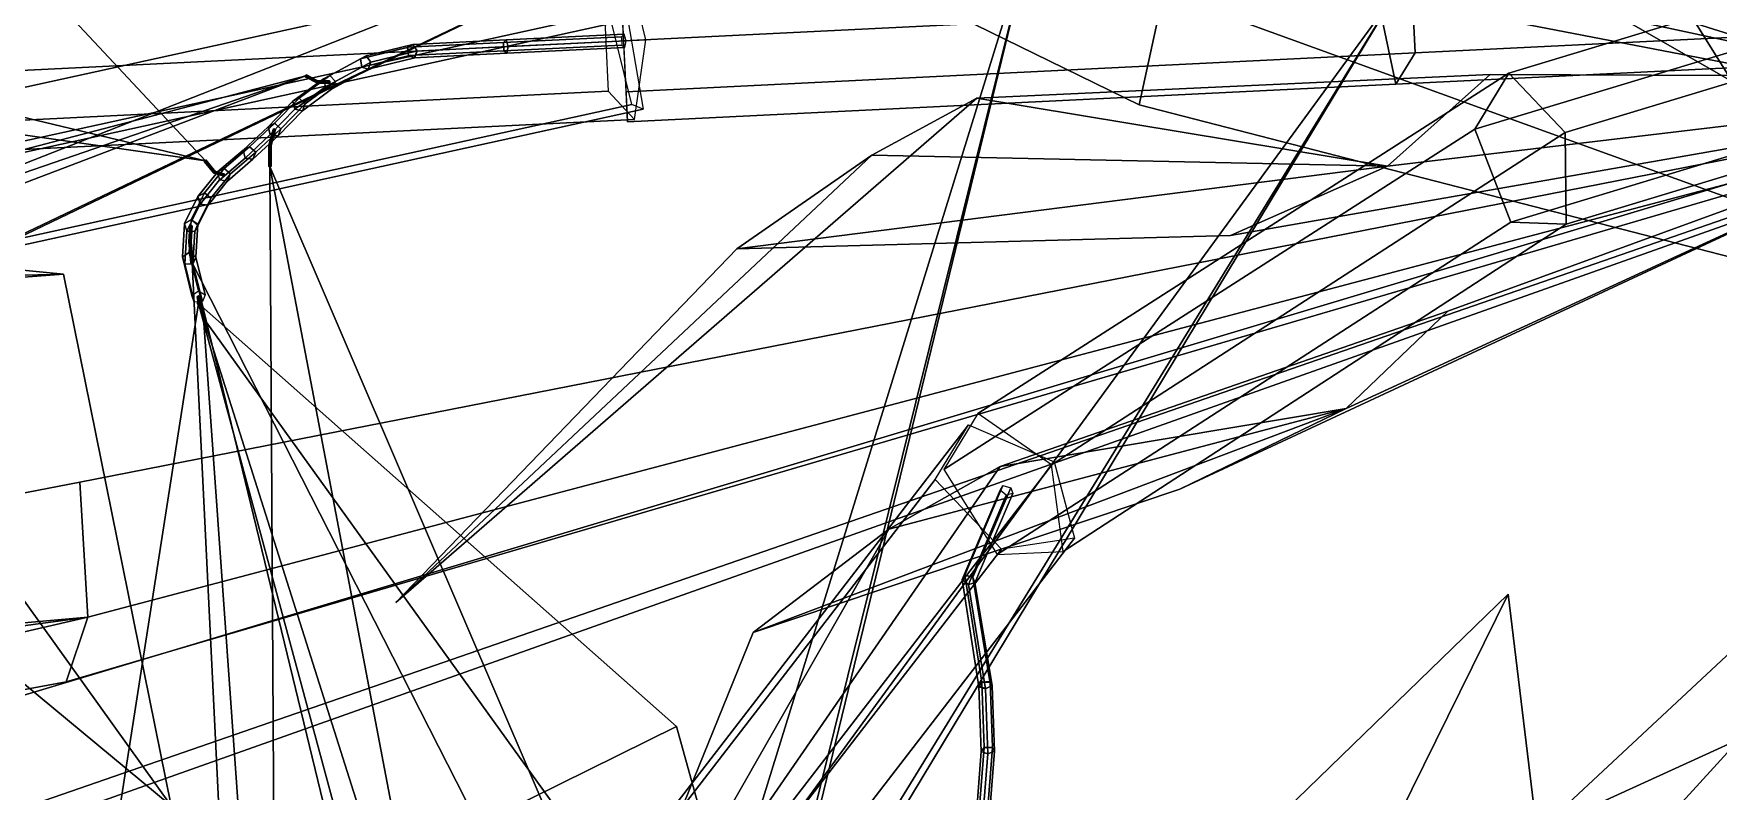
# Model space of a CAD drawing. Header units: metres. Extents: x -422 to 269, y -311 to 154.
# Drawn here: x -184.5 to -111.4, y -40.4 to -7.5 of the extents above; entities that cross this region are included whole.
import ezdxf

# ---------------------------------------------------------------- set-up
doc = ezdxf.new("R2010")
doc.units = ezdxf.units.M

msp = doc.modelspace()

# ---------------------------------------------------------------- linework, layer by layer
at = {"layer": 'coral-li_Intrnd', "color": 3}
for points in [[(-93.2288, -0.9523, 443.0982), (-120.4821, -9.2043, 461.0008), (-121.9602, -11.6437, 457.6262), (-94.7069, -3.3917, 439.7236)], [(-90.7964, -3.5288, 445.6134), (-118.0497, -11.7807, 463.516), (-120.4821, -9.2043, 461.0008), (-93.2288, -0.9523, 443.0982)], [(-125.7403, -2.6514, 448.7334), (-159.0806, -4.2893, 448.7051), (-158.9078, -7.8066, 446.1598), (-126.1246, -6.1961, 446.2499)], [(-91.774, -6.7205, 445.4055), (-124.5527, -8.3308, 452.775), (-124.7695, -3.9175, 452.775), (-91.9909, -2.3072, 445.4055)], [(-94.7069, -3.3917, 439.7236), (-121.9602, -11.6437, 457.6262), (-120.4059, -15.6691, 458.1369), (-93.1526, -7.4171, 440.2343)], [(-90.7496, -7.5013, 443.8536), (-118.0029, -15.7533, 461.7562), (-118.0497, -11.7807, 463.516), (-90.7964, -3.5288, 445.6134)], [(-158.7309, -6.9004, 453.3622), (-190.5698, -13.8727, 456.7827), (-191.4867, -11.2543, 453.5847), (-159.6479, -4.282, 450.1642)], [(-159.6479, -4.282, 450.1642), (-191.4867, -11.2543, 453.5847), (-191.3737, -13.5548, 449.9474), (-159.5349, -6.5825, 446.5269)], [(-158.7742, -4.3647, 448.776), (-190.3213, -5.9145, 440.0352), (-189.4923, -9.3091, 437.645), (-157.9452, -7.7593, 446.3858)], [(-124.5527, -8.3308, 452.775), (-158.7994, -10.01328, 452.8474), (-159.0162, -5.6, 452.8474), (-124.7695, -3.9175, 452.775)], [(-93.346, -4.5857, 438.8803), (-126.1246, -6.1961, 446.2499), (-125.3948, -9.686, 448.7334), (-92.6161, -8.07575, 441.3639)], [(-159.5754, -9.9946, 452.6658), (-191.1225, -11.5444, 443.925), (-191.3337, -7.2444, 443.925), (-159.7866, -5.6946, 452.6658)], [(-126.1246, -6.1961, 446.2499), (-158.9078, -7.8066, 446.1598), (-158.735, -11.3239, 448.7051), (-125.3948, -9.686, 448.7334)], [(-159.5349, -6.5825, 446.5269), (-191.3737, -13.5548, 449.9474), (-190.3896, -17.5396, 450.985), (-158.5508, -10.5673, 447.5644)], [(-158.0568, -10.7627, 451.7646), (-189.8956, -17.735, 455.1852), (-190.5698, -13.8727, 456.7827), (-158.7309, -6.9004, 453.3622)], [(-92.6161, -8.07575, 441.3639), (-125.3948, -9.686, 448.7334), (-124.5527, -8.3308, 452.775), (-91.774, -6.7205, 445.4055)], [(-157.9452, -7.7593, 446.3858), (-189.4923, -9.3091, 437.645), (-189.9846, -12.7686, 440.0352), (-158.4375, -11.2188, 448.776)], [(-93.1526, -7.4171, 440.2343), (-120.4059, -15.6691, 458.1369), (-118.0029, -15.7533, 461.7562), (-90.7496, -7.5013, 443.8536)], [(-125.3948, -9.686, 448.7334), (-158.735, -11.3239, 448.7051), (-158.7994, -10.01328, 452.8474), (-124.5527, -8.3308, 452.775)], [(-120.4821, -9.2043, 461.0008), (-143.5293, -23.9704, 481.7699), (-145.0074, -26.4098, 478.3952), (-121.9602, -11.6437, 457.6262)], [(-118.0497, -11.7807, 463.516), (-140.3411, -26.2009, 483.704), (-143.5293, -23.9704, 481.7699), (-120.4821, -9.2043, 461.0008)], [(-158.4375, -11.2188, 448.776), (-189.9846, -12.7686, 440.0352), (-191.1225, -11.5444, 443.925), (-159.5754, -9.9946, 452.6658)], [(-158.5508, -10.5673, 447.5644), (-190.3896, -17.5396, 450.985), (-189.8956, -17.735, 455.1852), (-158.0568, -10.7627, 451.7646)], [(-121.9602, -11.6437, 457.6262), (-145.0074, -26.4098, 478.3952), (-142.6973, -30.08934, 478.3249), (-120.4059, -15.6691, 458.1369)], [(-118.0029, -15.7533, 461.7562), (-139.8299, -29.961, 481.5871), (-140.3411, -26.2009, 483.704), (-118.0497, -11.7807, 463.516)], [(-120.4059, -15.6691, 458.1369), (-142.6973, -30.08934, 478.3249), (-139.8299, -29.961, 481.5871), (-118.0029, -15.7533, 461.7562)], [(-143.9456, -24.4653, 482.2358), (-159.2766, -44.3334, 503.313), (-160.7168, -46.7102, 500.0249), (-145.3859, -26.8421, 478.9477)], [(-140.2162, -26.0698, 483.4361), (-155.5471, -45.9378, 504.5133), (-159.2766, -44.3334, 503.313), (-143.9456, -24.4653, 482.2358)], [(-139.3351, -29.3837, 480.9531), (-154.6661, -49.2518, 502.0303), (-155.5471, -45.9378, 504.5133), (-140.2162, -26.0698, 483.4361)], [(-145.3859, -26.8421, 478.9477), (-160.7168, -46.7102, 500.0249), (-157.8428, -49.7264, 499.2722), (-142.5119, -29.8583, 478.195)], [(-142.5119, -29.8583, 478.195), (-157.8428, -49.7264, 499.2722), (-154.6661, -49.2518, 502.0303), (-139.3351, -29.3837, 480.9531)]]:
    msp.add_3dface(points, dxfattribs=at)
at = {"layer": 'coral-li_Leaf', "color": 3}
for points in [[(-177.4271, 26.9795, 405.8024), (-179.5653, 29.1834, 382.4397), (-94.8419, -7.6513, 396.1508)], [(-177.4271, 26.9795, 405.8024), (-94.8419, -7.6513, 396.1508), (-179.5653, 29.1834, 382.4397)], [(-94.8419, -7.6513, 396.1508), (-174.3174, 29.05611, 422.8293), (-177.4271, 26.9795, 405.8024)], [(-94.8419, -7.6513, 396.1508), (-177.4271, 26.9795, 405.8024), (-174.3174, 29.05611, 422.8293)], [(-137.9829, -0.2769, 604.5049), (-135.3065, 4.585, 592.0468), (-87.8055, -12.7613, 611.1498)], [(-137.9829, -0.2769, 604.5049), (-87.8055, -12.7613, 611.1498), (-135.3065, 4.585, 592.0468)], [(-136.5364, -10.5752, 619.9868), (-166.3027, 3.9793, 621.7892), (-135.4784, -5.7199, 611.2053)], [(-136.5364, -10.5752, 619.9868), (-135.4784, -5.7199, 611.2053), (-166.3027, 3.9793, 621.7892)], [(-135.4784, -5.7199, 611.2053), (-133.0743, 3.2004, 601.1726), (-86.5524, -23.4477, 608.0826)], [(-135.4784, -5.7199, 611.2053), (-86.5524, -23.4477, 608.0826), (-133.0743, 3.2004, 601.1726)], [(-100.32, -10.8227, 725.0878), (-128.6126, 3.347, 754.6608), (-133.7505, -0.3559, 749.3738)], [(-100.32, -10.8227, 725.0878), (-133.7505, -0.3559, 749.3738), (-128.6126, 3.347, 754.6608)], [(-149.3232, 0.8571, 438.5336), (-216.0357, -31.01356, 418.2515), (-210.2955, -28.4074, 405.0786)], [(-149.3232, 0.8571, 438.5336), (-210.2955, -28.4074, 405.0786), (-216.0357, -31.01356, 418.2515)], [(-210.2955, -28.4074, 405.0786), (-204.684, -20.8975, 387.7072), (-149.3232, 0.8571, 438.5336)], [(-210.2955, -28.4074, 405.0786), (-149.3232, 0.8571, 438.5336), (-204.684, -20.8975, 387.7072)], [(-133.7505, -0.3559, 749.3738), (-140.7636, -3.03848, 741.1291), (-100.32, -10.8227, 725.0878)], [(-133.7505, -0.3559, 749.3738), (-100.32, -10.8227, 725.0878), (-140.7636, -3.03848, 741.1291)], [(-87.8055, -12.7613, 611.1498), (-139.5049, -1.6907, 614.3787), (-137.9829, -0.2769, 604.5049)], [(-87.8055, -12.7613, 611.1498), (-137.9829, -0.2769, 604.5049), (-139.5049, -1.6907, 614.3787)], [(-157.8295, -71.588, 416.348), (-160.3613, -64.9274, 397.9394), (-140.9045, -2.04283, 440.2285)], [(-157.8295, -71.588, 416.348), (-140.9045, -2.04283, 440.2285), (-160.3613, -64.9274, 397.9394)], [(-140.9045, -2.04283, 440.2285), (-159.2356, -75.814, 430.256), (-157.8295, -71.588, 416.348)], [(-140.9045, -2.04283, 440.2285), (-157.8295, -71.588, 416.348), (-159.2356, -75.814, 430.256)], [(-200.3717, -7.4266, 371.1691), (-186.5306, -2.8879, 365.5127), (-177.0533, -13.01835, 425.874)], [(-200.3717, -7.4266, 371.1691), (-177.0533, -13.01835, 425.874), (-186.5306, -2.8879, 365.5127)], [(-193.4057, -44.993, 399.2751), (-206.4113, -42.6401, 368.3156), (-79.1499, -4.4433, 356.167)], [(-193.4057, -44.993, 399.2751), (-79.1499, -4.4433, 356.167), (-206.4113, -42.6401, 368.3156)], [(-79.1499, -4.4433, 356.167), (-185.5471, -41.2887, 422.6147), (-193.4057, -44.993, 399.2751)], [(-79.1499, -4.4433, 356.167), (-193.4057, -44.993, 399.2751), (-185.5471, -41.2887, 422.6147)], [(-125.3844, -5.7109, 440.1396), (-164.6734, -70.7729, 430.0906), (-162.8359, -66.68, 416.1932)], [(-125.3844, -5.7109, 440.1396), (-162.8359, -66.68, 416.1932), (-164.6734, -70.7729, 430.0906)], [(-162.8359, -66.68, 416.1932), (-164.2972, -58.9819, 398.0753), (-125.3844, -5.7109, 440.1396)], [(-162.8359, -66.68, 416.1932), (-125.3844, -5.7109, 440.1396), (-164.2972, -58.9819, 398.0753)], [(-86.5524, -23.4477, 608.0826), (-136.5364, -10.5752, 619.9868), (-135.4784, -5.7199, 611.2053)], [(-86.5524, -23.4477, 608.0826), (-135.4784, -5.7199, 611.2053), (-136.5364, -10.5752, 619.9868)], [(-177.0533, -13.01835, 425.874), (-210.9517, -8.1745, 375.7678), (-200.3717, -7.4266, 371.1691)], [(-177.0533, -13.01835, 425.874), (-200.3717, -7.4266, 371.1691), (-210.9517, -8.1745, 375.7678)], [(-122.5912, -112.8587, 399.1118), (-142.5465, -114.0857, 372.0294), (-64.3111, -7.6116, 353.467)], [(-122.5912, -112.8587, 399.1118), (-64.3111, -7.6116, 353.467), (-142.5465, -114.0857, 372.0294)], [(-64.3111, -7.6116, 353.467), (-112.0403, -108.6876, 421.2815), (-122.5912, -112.8587, 399.1118)], [(-64.3111, -7.6116, 353.467), (-122.5912, -112.8587, 399.1118), (-112.0403, -108.6876, 421.2815)], [(-172.6932, -9.3301, 437.364), (-211.5955, -19.4932, 391.9051), (-201.6225, -19.2758, 386.0627)], [(-172.6932, -9.3301, 437.364), (-201.6225, -19.2758, 386.0627), (-211.5955, -19.4932, 391.9051)], [(-201.6225, -19.2758, 386.0627), (-188.8602, -15.4635, 377.8918), (-172.6932, -9.3301, 437.364)], [(-201.6225, -19.2758, 386.0627), (-172.6932, -9.3301, 437.364), (-188.8602, -15.4635, 377.8918)], [(-121.2992, -9.2583, 752.4434), (-143.5799, -10.2988, 767.8914), (-125.7573, -13.238, 746.7558)], [(-121.2992, -9.2583, 752.4434), (-125.7573, -13.238, 746.7558), (-143.5799, -10.2988, 767.8914)], [(-125.7573, -13.238, 746.7558), (-132.5743, -16.2486, 738.46), (-93.2863, -9.376, 719.4119)], [(-125.7573, -13.238, 746.7558), (-93.2863, -9.376, 719.4119), (-132.5743, -16.2486, 738.46)], [(-93.2863, -9.376, 719.4119), (-121.2992, -9.2583, 752.4434), (-125.7573, -13.238, 746.7558)], [(-93.2863, -9.376, 719.4119), (-125.7573, -13.238, 746.7558), (-121.2992, -9.2583, 752.4434)], [(-182.1584, -32.8096, 401.0073), (-183.0976, -35.6196, 377.6307), (-95.2122, -9.8467, 395.9269)], [(-182.1584, -32.8096, 401.0073), (-95.2122, -9.8467, 395.9269), (-183.0976, -35.6196, 377.6307)], [(-95.2122, -9.8467, 395.9269), (-182.5097, -26.9522, 417.4228), (-182.1584, -32.8096, 401.0073)], [(-95.2122, -9.8467, 395.9269), (-182.1584, -32.8096, 401.0073), (-182.5097, -26.9522, 417.4228)], [(-143.5799, -10.2988, 767.8914), (-168.8009, -32.1778, 780.6102), (-148.1396, -12.771, 761.6783)], [(-143.5799, -10.2988, 767.8914), (-148.1396, -12.771, 761.6783), (-168.8009, -32.1778, 780.6102)], [(-125.7573, -13.238, 746.7558), (-143.5799, -10.2988, 767.8914), (-148.1396, -12.771, 761.6783)], [(-125.7573, -13.238, 746.7558), (-148.1396, -12.771, 761.6783), (-143.5799, -10.2988, 767.8914)], [(-85.1578, -10.3577, 398.5), (-148.0719, -69.01715, 429.7476), (-144.9586, -75.8961, 414.035)], [(-85.1578, -10.3577, 398.5), (-144.9586, -75.8961, 414.035), (-148.0719, -69.01715, 429.7476)], [(-144.9586, -75.8961, 414.035), (-144.7703, -81.888, 391.2467), (-85.1578, -10.3577, 398.5)], [(-144.9586, -75.8961, 414.035), (-85.1578, -10.3577, 398.5), (-144.7703, -81.888, 391.2467)], [(-127.5423, -23.7616, 755.5654), (-134.7722, -27.2543, 747.827), (-100.3171, -11.2166, 725.2607)], [(-127.5423, -23.7616, 755.5654), (-100.3171, -11.2166, 725.2607), (-134.7722, -27.2543, 747.827)], [(-100.3171, -11.2166, 725.2607), (-123.1392, -19.5371, 761.1179), (-127.5423, -23.7616, 755.5654)], [(-100.3171, -11.2166, 725.2607), (-127.5423, -23.7616, 755.5654), (-123.1392, -19.5371, 761.1179)], [(-148.1396, -12.771, 761.6783), (-168.8009, -32.1778, 780.6102), (-154.0001, -16.8256, 755.0728)], [(-148.1396, -12.771, 761.6783), (-154.0001, -16.8256, 755.0728), (-168.8009, -32.1778, 780.6102)], [(-125.7573, -13.238, 746.7558), (-148.1396, -12.771, 761.6783), (-154.0001, -16.8256, 755.0728)], [(-125.7573, -13.238, 746.7558), (-154.0001, -16.8256, 755.0728), (-148.1396, -12.771, 761.6783)], [(-174.2561, -13.2559, 432.2787), (-173.9034, -73.6823, 437.9117), (-163.0922, -71.9009, 434.2255)], [(-174.2561, -13.2559, 432.2787), (-163.0922, -71.9009, 434.2255), (-173.9034, -73.6823, 437.9117)], [(-163.0922, -71.9009, 434.2255), (-149.9687, -69.8817, 425.9872), (-174.2561, -13.2559, 432.2787)], [(-163.0922, -71.9009, 434.2255), (-174.2561, -13.2559, 432.2787), (-149.9687, -69.8817, 425.9872)], [(-125.7573, -13.238, 746.7558), (-154.0001, -16.8256, 755.0728), (-132.5743, -16.2486, 738.46)], [(-125.7573, -13.238, 746.7558), (-132.5743, -16.2486, 738.46), (-154.0001, -16.8256, 755.0728)], [(-205.0214, -19.5579, 336.6647), (-183.2206, -17.9322, 307.718), (-191.9587, -17.07681, 339.7006)], [(-205.0214, -19.5579, 336.6647), (-191.9587, -17.07681, 339.7006), (-183.2206, -17.9322, 307.718)], [(-177.6367, -17.4439, 420.5313), (-174.6776, -77.7348, 426.8125), (-163.5673, -75.3435, 424.6947)], [(-177.6367, -17.4439, 420.5313), (-163.5673, -75.3435, 424.6947), (-174.6776, -77.7348, 426.8125)], [(-163.5673, -75.3435, 424.6947), (-149.5317, -72.5937, 418.4008), (-177.6367, -17.4439, 420.5313)], [(-163.5673, -75.3435, 424.6947), (-177.6367, -17.4439, 420.5313), (-149.5317, -72.5937, 418.4008)], [(-205.0214, -19.5579, 336.6647), (-194.871, -18.2287, 305.3925), (-183.2206, -17.9322, 307.718)], [(-205.0214, -19.5579, 336.6647), (-183.2206, -17.9322, 307.718), (-194.871, -18.2287, 305.3925)], [(-204.2776, -19.6713, 302.6696), (-178.538, -41.00079, 274.5274), (-194.871, -18.2287, 305.3925)], [(-204.2776, -19.6713, 302.6696), (-194.871, -18.2287, 305.3925), (-178.538, -41.00079, 274.5274)], [(-194.871, -18.2287, 305.3925), (-178.538, -41.00079, 274.5274), (-183.2206, -17.9322, 307.718)], [(-194.871, -18.2287, 305.3925), (-183.2206, -17.9322, 307.718), (-178.538, -41.00079, 274.5274)], [(-177.3603, -19.2042, 413.9444), (-181.7384, -47.3094, 360.3335), (-170.5397, -44.4423, 360.24)], [(-177.3603, -19.2042, 413.9444), (-170.5397, -44.4423, 360.24), (-181.7384, -47.3094, 360.3335)], [(-170.5397, -44.4423, 360.24), (-156.6142, -37.5579, 358.5487), (-177.3603, -19.2042, 413.9444)], [(-170.5397, -44.4423, 360.24), (-177.3603, -19.2042, 413.9444), (-156.6142, -37.5579, 358.5487)], [(-123.1392, -19.5371, 761.1179), (-142.5601, -26.2681, 778.8287), (-127.5423, -23.7616, 755.5654)], [(-123.1392, -19.5371, 761.1179), (-127.5423, -23.7616, 755.5654), (-142.5601, -26.2681, 778.8287)], [(-177.1385, -19.8442, 414.1551), (-173.6443, -69.0845, 378.8509), (-162.5254, -65.9282, 379.0786)], [(-177.1385, -19.8442, 414.1551), (-162.5254, -65.9282, 379.0786), (-173.6443, -69.0845, 378.8509)], [(-162.5254, -65.9282, 379.0786), (-148.414, -59.7393, 376.4827), (-177.1385, -19.8442, 414.1551)], [(-162.5254, -65.9282, 379.0786), (-177.1385, -19.8442, 414.1551), (-148.414, -59.7393, 376.4827)], [(-77.5069, -23.05639, 497.8931), (-145.5171, -54.1093, 514.864), (-137.2853, -66.1481, 514.1079)], [(-77.5069, -23.05639, 497.8931), (-137.2853, -66.1481, 514.1079), (-145.5171, -54.1093, 514.864)], [(-137.2853, -66.1481, 514.1079), (-127.391, -82.3526, 508.7071), (-77.5069, -23.05639, 497.8931)], [(-137.2853, -66.1481, 514.1079), (-77.5069, -23.05639, 497.8931), (-127.391, -82.3526, 508.7071)], [(-127.5423, -23.7616, 755.5654), (-147.4041, -28.9912, 772.9445), (-153.2849, -33.4748, 766.6411)], [(-127.5423, -23.7616, 755.5654), (-153.2849, -33.4748, 766.6411), (-147.4041, -28.9912, 772.9445)], [(-127.5423, -23.7616, 755.5654), (-153.2849, -33.4748, 766.6411), (-134.7722, -27.2543, 747.827)], [(-127.5423, -23.7616, 755.5654), (-134.7722, -27.2543, 747.827), (-153.2849, -33.4748, 766.6411)], [(-127.5423, -23.7616, 755.5654), (-142.5601, -26.2681, 778.8287), (-147.4041, -28.9912, 772.9445)], [(-127.5423, -23.7616, 755.5654), (-147.4041, -28.9912, 772.9445), (-142.5601, -26.2681, 778.8287)], [(-142.5601, -26.2681, 778.8287), (-161.4774, -53.673, 791.7773), (-147.4041, -28.9912, 772.9445)], [(-142.5601, -26.2681, 778.8287), (-147.4041, -28.9912, 772.9445), (-161.4774, -53.673, 791.7773)], [(-182.5097, -26.9522, 417.4228), (-238.7747, -37.8485, 415.8614), (-182.1584, -32.8096, 401.0073)], [(-182.5097, -26.9522, 417.4228), (-182.1584, -32.8096, 401.0073), (-238.7747, -37.8485, 415.8614)], [(-147.4041, -28.9912, 772.9445), (-161.4774, -53.673, 791.7773), (-153.2849, -33.4748, 766.6411)], [(-147.4041, -28.9912, 772.9445), (-153.2849, -33.4748, 766.6411), (-161.4774, -53.673, 791.7773)], [(-142.7241, -53.3516, 592.4479), (-120.5163, -31.8175, 631.8135), (-131.4988, -54.07533, 591.0037)], [(-142.7241, -53.3516, 592.4479), (-131.4988, -54.07533, 591.0037), (-120.5163, -31.8175, 631.8135)], [(-131.4988, -54.07533, 591.0037), (-120.5163, -31.8175, 631.8135), (-117.9044, -53.4322, 590.5894)], [(-131.4988, -54.07533, 591.0037), (-117.9044, -53.4322, 590.5894), (-120.5163, -31.8175, 631.8135)], [(-182.1584, -32.8096, 401.0073), (-238.4681, -40.3629, 398.9482), (-239.4201, -46.04441, 379.2405)], [(-182.1584, -32.8096, 401.0073), (-239.4201, -46.04441, 379.2405), (-238.4681, -40.3629, 398.9482)], [(-182.1584, -32.8096, 401.0073), (-239.4201, -46.04441, 379.2405), (-183.0976, -35.6196, 377.6307)], [(-182.1584, -32.8096, 401.0073), (-183.0976, -35.6196, 377.6307), (-239.4201, -46.04441, 379.2405)], [(-182.1584, -32.8096, 401.0073), (-238.7747, -37.8485, 415.8614), (-238.4681, -40.3629, 398.9482)], [(-182.1584, -32.8096, 401.0073), (-238.4681, -40.3629, 398.9482), (-238.7747, -37.8485, 415.8614)], [(-87.09814, -32.1901, 508.0637), (-139.9718, -67.2581, 551.1018), (-130.3922, -78.1453, 549.3797)], [(-87.09814, -32.1901, 508.0637), (-130.3922, -78.1453, 549.3797), (-139.9718, -67.2581, 551.1018)], [(-130.3922, -78.1453, 549.3797), (-119.9589, -93.7902, 543.3766), (-87.09814, -32.1901, 508.0637)], [(-130.3922, -78.1453, 549.3797), (-87.09814, -32.1901, 508.0637), (-119.9589, -93.7902, 543.3766)], [(-170.5397, -44.4423, 360.24), (-152.9122, -50.8937, 323.1596), (-156.6142, -37.5579, 358.5487)], [(-170.5397, -44.4423, 360.24), (-156.6142, -37.5579, 358.5487), (-152.9122, -50.8937, 323.1596)]]:
    msp.add_3dface(points, dxfattribs=at)
at = {"layer": 'coral-li_Mrstm', "color": 3}
for points in [[(-79.3, -9.1376, 702.4012), (-110.4781, 14.07903, 723.7999), (-114.3384, -3.8882, 746.2267)], [(-79.3, -9.1376, 702.4012), (-114.3384, -3.8882, 746.2267), (-110.4781, 14.07903, 723.7999)], [(-79.3, -9.1376, 702.4012), (-114.3384, -3.8882, 746.2267), (-98.8916, -28.6048, 737.3108)], [(-79.3, -9.1376, 702.4012), (-98.8916, -28.6048, 737.3108), (-114.3384, -3.8882, 746.2267)]]:
    msp.add_3dface(points, dxfattribs=at)
at = {"layer": 'coral-li_Petiole', "color": 3}
for points in [[(-168.3025, -8.092, 444.3454), (-170.3271, -8.5859, 441.8463), (-170.0797, -8.4604, 441.621), (-168.0551, -7.9664, 444.1201)], [(-168.0551, -7.9664, 444.1201), (-170.0797, -8.4604, 441.621), (-169.878, -8.7345, 441.5119), (-167.8534, -8.2406, 444.011)], [(-164.1217, -7.8808, 448.1209), (-168.2617, -8.08422, 444.3863), (-168.0385, -7.9651, 444.1339), (-164.0046, -7.767, 447.803)], [(-164.1039, -8.2438, 448.1209), (-168.2439, -8.4472, 444.3863), (-168.2617, -8.08422, 444.3863), (-164.1217, -7.8808, 448.1209)], [(-164.0046, -7.767, 447.803), (-168.0385, -7.9651, 444.1339), (-167.8838, -8.2476, 443.9787), (-163.9151, -8.05263, 447.6077)], [(-159.0048, -7.6294, 450.0971), (-164.1217, -7.8808, 448.1209), (-164.0046, -7.767, 447.803), (-158.8876, -7.5156, 449.7792)], [(-158.987, -7.9924, 450.0971), (-164.1039, -8.2438, 448.1209), (-164.1217, -7.8808, 448.1209), (-159.0048, -7.6294, 450.0971)], [(-158.8592, -8.09426, 449.7792), (-163.9761, -8.3456, 447.803), (-164.1039, -8.2438, 448.1209), (-158.987, -7.9924, 450.0971)], [(-158.8876, -7.5156, 449.7792), (-164.0046, -7.767, 447.803), (-163.9151, -8.05263, 447.6077), (-158.7982, -7.8012, 449.5839)], [(-158.7982, -7.8012, 449.5839), (-163.9151, -8.05263, 447.6077), (-163.9761, -8.3456, 447.803), (-158.8592, -8.09426, 449.7792)], [(-170.3271, -8.5859, 441.8463), (-171.9252, -9.4473, 439.0763), (-171.6587, -9.3112, 438.8809), (-170.0797, -8.4604, 441.621)], [(-170.2765, -8.9446, 441.8762), (-171.8473, -9.7965, 439.1401), (-171.9252, -9.4473, 439.0763), (-170.3271, -8.5859, 441.8463)], [(-170.0797, -8.4604, 441.621), (-171.6587, -9.3112, 438.8809), (-171.4186, -9.5697, 438.8233), (-169.878, -8.7345, 441.5119)], [(-169.878, -8.7345, 441.5119), (-171.4186, -9.5697, 438.8233), (-171.5345, -9.8679, 438.9826), (-169.999, -9.03211, 441.6687)], [(-168.2519, -8.4506, 444.3753), (-170.2765, -8.9446, 441.8762), (-170.3271, -8.5859, 441.8463), (-168.3025, -8.092, 444.3454)], [(-167.9744, -8.5381, 444.1678), (-169.999, -9.03211, 441.6687), (-170.2765, -8.9446, 441.8762), (-168.2519, -8.4506, 444.3753)], [(-167.8534, -8.2406, 444.011), (-169.878, -8.7345, 441.5119), (-169.999, -9.03211, 441.6687), (-167.9744, -8.5381, 444.1678)], [(-163.9761, -8.3456, 447.803), (-168.0101, -8.5438, 444.1339), (-168.2439, -8.4472, 444.3863), (-164.1039, -8.2438, 448.1209)], [(-163.9151, -8.05263, 447.6077), (-167.8838, -8.2476, 443.9787), (-168.0101, -8.5438, 444.1339), (-163.9761, -8.3456, 447.803)], [(-171.9373, -9.4553, 439.0536), (-173.2585, -10.4294, 436.2439), (-172.9835, -10.2872, 436.0653), (-171.6624, -9.3131, 438.875)], [(-171.8509, -9.7995, 439.1323), (-173.1721, -10.7735, 436.3226), (-173.2585, -10.4294, 436.2439), (-171.9373, -9.4553, 439.0536)], [(-171.6624, -9.3131, 438.875), (-172.9835, -10.2872, 436.0653), (-172.7299, -10.5369, 436.0326), (-171.4088, -9.5628, 438.8423)], [(-172.2189, -9.6296, 438.1714), (-172.7321, -9.365, 437.3775), (-172.728, -9.3033, 437.3955), (-172.224, -9.5655, 438.1748)], [(-172.1661, -9.6429, 438.139), (-172.682, -9.3776, 437.3409), (-172.7321, -9.365, 437.3775), (-172.2189, -9.6296, 438.1714)], [(-172.224, -9.5655, 438.1748), (-172.728, -9.3033, 437.3955), (-172.6755, -9.2793, 437.3696), (-172.1742, -9.5407, 438.1446)], [(-172.1386, -9.5883, 438.1226), (-172.6472, -9.3249, 437.3361), (-172.682, -9.3776, 437.3409), (-172.1661, -9.6429, 438.139)], [(-172.1742, -9.5407, 438.1446), (-172.6755, -9.2793, 437.3696), (-172.6472, -9.3249, 437.3361), (-172.1386, -9.5883, 438.1226)], [(-169.999, -9.03211, 441.6687), (-171.5345, -9.8679, 438.9826), (-171.8473, -9.7965, 439.1401), (-170.2765, -8.9446, 441.8762)], [(-171.5246, -9.8617, 439.0004), (-172.8458, -10.8357, 436.1907), (-173.1721, -10.7735, 436.3226), (-171.8509, -9.7995, 439.1323)], [(-171.4088, -9.5628, 438.8423), (-172.7299, -10.5369, 436.0326), (-172.8458, -10.8357, 436.1907), (-171.5246, -9.8617, 439.0004)], [(-171.7174, -9.5707, 439.0055), (-172.224, -9.5655, 438.1748), (-172.1742, -9.5407, 438.1446), (-171.6675, -9.5459, 438.9753)], [(-171.7123, -9.6348, 439.002), (-172.2189, -9.6296, 438.1714), (-172.224, -9.5655, 438.1748), (-171.7174, -9.5707, 439.0055)], [(-171.6595, -9.6481, 438.9697), (-172.1661, -9.6429, 438.139), (-172.2189, -9.6296, 438.1714), (-171.7123, -9.6348, 439.002)], [(-171.6675, -9.5459, 438.9753), (-172.1742, -9.5407, 438.1446), (-172.1386, -9.5883, 438.1226), (-171.632, -9.5935, 438.9533)], [(-171.632, -9.5935, 438.9533), (-172.1386, -9.5883, 438.1226), (-172.1661, -9.6429, 438.139), (-171.6595, -9.6481, 438.9697)], [(-173.2585, -10.4294, 436.2439), (-174.3354, -11.5313, 433.3473), (-174.0535, -11.3822, 433.1859), (-172.9835, -10.2872, 436.0653)], [(-173.1721, -10.7735, 436.3226), (-174.2419, -11.8697, 433.4413), (-174.3354, -11.5313, 433.3473), (-173.2585, -10.4294, 436.2439)], [(-172.8458, -10.8357, 436.1907), (-173.9044, -11.9216, 433.3357), (-174.2419, -11.8697, 433.4413), (-173.1721, -10.7735, 436.3226)], [(-172.9835, -10.2872, 436.0653), (-174.0535, -11.3822, 433.1859), (-173.7887, -11.6221, 433.1788), (-172.7299, -10.5369, 436.0326)], [(-172.7299, -10.5369, 436.0326), (-173.7887, -11.6221, 433.1788), (-173.9044, -11.9216, 433.3357), (-172.8458, -10.8357, 436.1907)], [(-174.334, -11.5298, 433.3513), (-175.4211, -12.5481, 430.4582), (-175.1383, -12.3981, 430.2991), (-174.0512, -11.3799, 433.1922)], [(-174.2434, -11.8711, 433.4373), (-175.3305, -12.8893, 430.5442), (-175.4211, -12.5481, 430.4582), (-174.334, -11.5298, 433.3513)], [(-174.0512, -11.3799, 433.1922), (-175.1383, -12.3981, 430.2991), (-174.8758, -12.6403, 430.2857), (-173.7887, -11.6221, 433.1788)], [(-173.7887, -11.6221, 433.1788), (-174.8758, -12.6403, 430.2857), (-174.9939, -12.9422, 430.4363), (-173.9068, -11.9239, 433.3294)], [(-174.1174, -11.6493, 433.2956), (-174.2987, -12.332, 432.6265), (-174.251, -12.3101, 432.5912), (-174.0697, -11.6273, 433.2603)], [(-174.0934, -11.6942, 433.335), (-174.2747, -12.377, 432.6659), (-174.2987, -12.332, 432.6265), (-174.1174, -11.6493, 433.2956)], [(-174.0314, -11.699, 433.323), (-174.2127, -12.3817, 432.6539), (-174.2747, -12.377, 432.6659), (-174.0934, -11.6942, 433.335)], [(-174.0697, -11.6273, 433.2603), (-174.251, -12.3101, 432.5912), (-174.1981, -12.3406, 432.608), (-174.0168, -11.6579, 433.2771)], [(-174.0168, -11.6579, 433.2771), (-174.1981, -12.3406, 432.608), (-174.2127, -12.3817, 432.6539), (-174.0314, -11.699, 433.323)], [(-175.4211, -12.5481, 430.4582), (-176.5263, -13.4896, 427.551), (-176.2426, -13.3389, 427.3943), (-175.1383, -12.3981, 430.2991)], [(-175.1383, -12.3981, 430.2991), (-176.2426, -13.3389, 427.3943), (-175.9825, -13.5832, 427.3746), (-174.8758, -12.6403, 430.2857)], [(-173.9068, -11.9239, 433.3294), (-174.9939, -12.9422, 430.4363), (-175.3305, -12.8893, 430.5442), (-174.2434, -11.8711, 433.4373)], [(-174.2987, -12.332, 432.6265), (-174.3089, -13.2515, 432.2684), (-174.262, -13.2365, 432.2285), (-174.251, -12.3101, 432.5912)], [(-174.2747, -12.377, 432.6659), (-174.2821, -13.2728, 432.3229), (-174.3089, -13.2515, 432.2684), (-174.2987, -12.332, 432.6265)], [(-174.2127, -12.3817, 432.6539), (-174.2193, -13.2705, 432.3155), (-174.2821, -13.2728, 432.3229), (-174.2747, -12.377, 432.6659)], [(-174.251, -12.3101, 432.5912), (-174.262, -13.2365, 432.2285), (-174.2069, -13.2482, 432.2575), (-174.1981, -12.3406, 432.608)], [(-174.1981, -12.3406, 432.608), (-174.2069, -13.2482, 432.2575), (-174.2193, -13.2705, 432.3155), (-174.2127, -12.3817, 432.6539)], [(-176.6941, -13.5491, 426.6252), (-177.0956, -13.05191, 425.8743), (-177.0898, -12.9971, 425.9077), (-176.6994, -13.4858, 426.6359)], [(-176.6376, -13.5593, 426.5984), (-177.0425, -13.05957, 425.8407), (-177.0956, -13.05191, 425.8743), (-176.6941, -13.5491, 426.6252)], [(-176.6994, -13.4858, 426.6359), (-177.0898, -12.9971, 425.9077), (-177.0332, -12.9722, 425.894), (-176.6461, -13.4584, 426.6154)], [(-176.6082, -13.5036, 426.5923), (-177.0041, -13.01064, 425.8528), (-177.0425, -13.05957, 425.8407), (-176.6376, -13.5593, 426.5984)], [(-176.6461, -13.4584, 426.6154), (-177.0332, -12.9722, 425.894), (-177.0041, -13.01064, 425.8528), (-176.6082, -13.5036, 426.5923)], [(-175.3305, -12.8893, 430.5442), (-176.4387, -13.8336, 427.6291), (-176.5263, -13.4896, 427.551), (-175.4211, -12.5481, 430.4582)], [(-174.9939, -12.9422, 430.4363), (-176.103, -13.8872, 427.5189), (-176.4387, -13.8336, 427.6291), (-175.3305, -12.8893, 430.5442)], [(-174.8758, -12.6403, 430.2857), (-175.9825, -13.5832, 427.3746), (-176.103, -13.8872, 427.5189), (-174.9939, -12.9422, 430.4363)], [(-176.5345, -13.4984, 427.5269), (-177.3809, -14.5542, 424.5676), (-177.0916, -14.3969, 424.4287), (-176.2453, -13.341, 427.388)], [(-176.441, -13.8368, 427.6209), (-177.2874, -14.8926, 424.6616), (-177.3809, -14.5542, 424.5676), (-176.5345, -13.4984, 427.5269)], [(-176.0961, -13.8804, 427.5378), (-176.9425, -14.9363, 424.5785), (-177.2874, -14.8926, 424.6616), (-176.441, -13.8368, 427.6209)], [(-176.2453, -13.341, 427.388), (-177.0916, -14.3969, 424.4287), (-176.8222, -14.6316, 424.4354), (-175.9758, -13.5758, 427.3947)], [(-175.9758, -13.5758, 427.3947), (-176.8222, -14.6316, 424.4354), (-176.9425, -14.9363, 424.5785), (-176.0961, -13.8804, 427.5378)], [(-176.3019, -13.6012, 427.5164), (-176.6994, -13.4858, 426.6359), (-176.6461, -13.4584, 426.6154), (-176.2486, -13.5738, 427.496)], [(-176.2966, -13.6645, 427.5057), (-176.6941, -13.5491, 426.6252), (-176.6994, -13.4858, 426.6359), (-176.3019, -13.6012, 427.5164)], [(-176.2401, -13.6747, 427.4789), (-176.6376, -13.5593, 426.5984), (-176.6941, -13.5491, 426.6252), (-176.2966, -13.6645, 427.5057)], [(-176.2486, -13.5738, 427.496), (-176.6461, -13.4584, 426.6154), (-176.6082, -13.5036, 426.5923), (-176.2106, -13.619, 427.4729)], [(-176.2106, -13.619, 427.4729), (-176.6082, -13.5036, 426.5923), (-176.6376, -13.5593, 426.5984), (-176.2401, -13.6747, 427.4789)], [(-177.3809, -14.5542, 424.5676), (-177.9664, -15.7239, 421.5587), (-177.6731, -15.5593, 421.4378), (-177.0916, -14.3969, 424.4287)], [(-177.2874, -14.8926, 424.6616), (-177.8683, -16.05612, 421.6688), (-177.9664, -15.7239, 421.5587), (-177.3809, -14.5542, 424.5676)], [(-177.0916, -14.3969, 424.4287), (-177.6731, -15.5593, 421.4378), (-177.3968, -15.7835, 421.4713), (-176.8222, -14.6316, 424.4354)], [(-176.9425, -14.9363, 424.5785), (-177.5168, -16.08883, 421.6133), (-177.8683, -16.05612, 421.6688), (-177.2874, -14.8926, 424.6616)], [(-176.8222, -14.6316, 424.4354), (-177.3968, -15.7835, 421.4713), (-177.5168, -16.08883, 421.6133), (-176.9425, -14.9363, 424.5785)], [(-177.9725, -15.7467, 421.512), (-178.0596, -17.1735, 418.5889), (-177.7648, -16.9955, 418.4932), (-177.6778, -15.5686, 421.4163)], [(-177.8673, -16.06055, 421.6621), (-177.9543, -17.4874, 418.739), (-178.0596, -17.1735, 418.5889), (-177.9725, -15.7467, 421.512)], [(-177.51, -16.06888, 421.6555), (-177.5971, -17.4957, 418.7324), (-177.9543, -17.4874, 418.739), (-177.8673, -16.06055, 421.6621)], [(-177.7369, -15.8293, 421.5401), (-177.7812, -16.5231, 420.8594), (-177.7302, -16.4985, 420.831), (-177.6859, -15.8047, 421.5117)], [(-177.7162, -15.8726, 421.583), (-177.7606, -16.5665, 420.9023), (-177.7812, -16.5231, 420.8594), (-177.7369, -15.8293, 421.5401)], [(-177.6778, -15.5686, 421.4163), (-177.7648, -16.9955, 418.4932), (-177.4806, -17.1934, 418.5814), (-177.3936, -15.7666, 421.5045)], [(-177.653, -15.8739, 421.5801), (-177.6973, -16.5677, 420.8994), (-177.7606, -16.5665, 420.9023), (-177.7162, -15.8726, 421.583)], [(-177.6859, -15.8047, 421.5117), (-177.7302, -16.4985, 420.831), (-177.6787, -16.5259, 420.8556), (-177.6343, -15.8321, 421.5363)], [(-177.6343, -15.8321, 421.5363), (-177.6787, -16.5259, 420.8556), (-177.6973, -16.5677, 420.8994), (-177.653, -15.8739, 421.5801)], [(-177.3936, -15.7666, 421.5045), (-177.4806, -17.1934, 418.5814), (-177.5971, -17.4957, 418.7324), (-177.51, -16.06888, 421.6555)], [(-177.7812, -16.5231, 420.8594), (-177.6878, -17.4425, 420.5135), (-177.6366, -17.425, 420.4806), (-177.7302, -16.4985, 420.831)], [(-177.7606, -16.5665, 420.9023), (-177.6679, -17.4621, 420.5715), (-177.6878, -17.4425, 420.5135), (-177.7812, -16.5231, 420.8594)], [(-177.6973, -16.5677, 420.8994), (-177.6049, -17.4562, 420.5731), (-177.6679, -17.4621, 420.5715), (-177.7606, -16.5665, 420.9023)], [(-177.7302, -16.4985, 420.831), (-177.6366, -17.425, 420.4806), (-177.5856, -17.4334, 420.5172), (-177.6787, -16.5259, 420.8556)], [(-177.6787, -16.5259, 420.8556), (-177.5856, -17.4334, 420.5172), (-177.6049, -17.4562, 420.5731), (-177.6973, -16.5677, 420.8994)], [(-178.0596, -17.1735, 418.5889), (-177.6479, -18.8479, 415.768), (-177.3561, -18.6544, 415.6963), (-177.7648, -16.9955, 418.4932)], [(-177.9543, -17.4874, 418.739), (-177.5422, -19.1399, 415.9569), (-177.6479, -18.8479, 415.768), (-178.0596, -17.1735, 418.5889)], [(-177.5971, -17.4957, 418.7324), (-177.1877, -19.1198, 415.9973), (-177.5422, -19.1399, 415.9569), (-177.9543, -17.4874, 418.739)], [(-177.7648, -16.9955, 418.4932), (-177.3561, -18.6544, 415.6963), (-177.0733, -18.8215, 415.8372), (-177.4806, -17.1934, 418.5814)], [(-177.4806, -17.1934, 418.5814), (-177.0733, -18.8215, 415.8372), (-177.1877, -19.1198, 415.9973), (-177.5971, -17.4957, 418.7324)], [(-177.4139, -18.9014, 415.8444), (-177.3712, -19.1678, 414.9095), (-177.32, -19.1314, 414.9015), (-177.3627, -18.8651, 415.8364)], [(-177.3937, -18.96, 415.862), (-177.351, -19.2263, 414.9271), (-177.3712, -19.1678, 414.9095), (-177.4139, -18.9014, 415.8444)], [(-177.4133, -18.9044, 415.8371), (-177.2977, -19.3778, 414.9949), (-177.246, -19.3432, 414.9826), (-177.3616, -18.8699, 415.8248)], [(-177.3944, -18.9569, 415.8693), (-177.2788, -19.4303, 415.027), (-177.2977, -19.3778, 414.9949), (-177.4133, -18.9044, 415.8371)], [(-177.3315, -18.9536, 415.876), (-177.2159, -19.427, 415.0338), (-177.2788, -19.4303, 415.027), (-177.3944, -18.9569, 415.8693)], [(-177.3305, -18.9584, 415.8644), (-177.2878, -19.2248, 414.9296), (-177.351, -19.2263, 414.9271), (-177.3937, -18.96, 415.862)], [(-177.3627, -18.8651, 415.8364), (-177.32, -19.1314, 414.9015), (-177.2687, -19.1665, 414.9138), (-177.3114, -18.9001, 415.8487)], [(-177.3616, -18.8699, 415.8248), (-177.246, -19.3432, 414.9826), (-177.1958, -19.3735, 415.0065), (-177.3114, -18.9001, 415.8487)], [(-177.3114, -18.9001, 415.8487), (-177.1958, -19.3735, 415.0065), (-177.2159, -19.427, 415.0338), (-177.3315, -18.9536, 415.876)], [(-177.3114, -18.9001, 415.8487), (-177.2687, -19.1665, 414.9138), (-177.2878, -19.2248, 414.9296), (-177.3305, -18.9584, 415.8644)], [(-177.3712, -19.1678, 414.9095), (-177.4116, -19.1872, 413.9461), (-177.3603, -19.1501, 413.9432), (-177.32, -19.1314, 414.9015)], [(-177.351, -19.2263, 414.9271), (-177.3913, -19.2483, 413.9466), (-177.4116, -19.1872, 413.9461), (-177.3712, -19.1678, 414.9095)], [(-177.2878, -19.2248, 414.9296), (-177.328, -19.2476, 413.944), (-177.3913, -19.2483, 413.9466), (-177.351, -19.2263, 414.9271)], [(-177.32, -19.1314, 414.9015), (-177.3603, -19.1501, 413.9432), (-177.309, -19.1872, 413.9419), (-177.2687, -19.1665, 414.9138)], [(-177.2687, -19.1665, 414.9138), (-177.309, -19.1872, 413.9419), (-177.328, -19.2476, 413.944), (-177.2878, -19.2248, 414.9296)], [(-177.2977, -19.3778, 414.9949), (-177.1893, -19.8311, 414.1417), (-177.1376, -19.7964, 414.1298), (-177.246, -19.3432, 414.9826)], [(-177.2788, -19.4303, 415.027), (-177.1702, -19.8844, 414.1725), (-177.1893, -19.8311, 414.1417), (-177.2977, -19.3778, 414.9949)], [(-177.2159, -19.427, 415.0338), (-177.1072, -19.8813, 414.1788), (-177.1702, -19.8844, 414.1725), (-177.2788, -19.4303, 415.027)], [(-177.246, -19.3432, 414.9826), (-177.1376, -19.7964, 414.1298), (-177.0872, -19.8272, 414.1526), (-177.1958, -19.3735, 415.0065)], [(-177.1958, -19.3735, 415.0065), (-177.0872, -19.8272, 414.1526), (-177.1072, -19.8813, 414.1788), (-177.2159, -19.427, 415.0338)], [(-142.4495, -27.1063, 480.9089), (-144.0925, -30.9844, 484.432), (-144.2141, -31.1851, 484.1544), (-142.5711, -27.3069, 480.6313)], [(-142.5711, -27.3069, 480.6313), (-144.2141, -31.1851, 484.1544), (-143.9457, -31.3957, 484.0478), (-142.3027, -27.5175, 480.5247)], [(-142.1089, -27.1977, 480.9671), (-143.7519, -31.07589, 484.4902), (-144.0925, -30.9844, 484.432), (-142.4495, -27.1063, 480.9089)], [(-142.3027, -27.5175, 480.5247), (-143.9457, -31.3957, 484.0478), (-143.6617, -31.3285, 484.2541), (-142.0187, -27.4504, 480.731)], [(-142.0187, -27.4504, 480.731), (-143.6617, -31.3285, 484.2541), (-143.7519, -31.07589, 484.4902), (-142.1089, -27.1977, 480.9671)], [(-144.0925, -30.9844, 484.432), (-143.3634, -35.632, 487.4722), (-143.485, -35.8327, 487.1946), (-144.2141, -31.1851, 484.1544)], [(-144.2141, -31.1851, 484.1544), (-143.485, -35.8327, 487.1946), (-143.2033, -35.9189, 486.9922), (-143.9457, -31.3957, 484.0478)], [(-143.7519, -31.07589, 484.4902), (-143.0095, -35.5991, 487.4347), (-143.3634, -35.632, 487.4722), (-144.0925, -30.9844, 484.432)], [(-143.9457, -31.3957, 484.0478), (-143.2033, -35.9189, 486.9922), (-142.9112, -35.7754, 487.1398), (-143.6617, -31.3285, 484.2541)], [(-143.6617, -31.3285, 484.2541), (-142.9112, -35.7754, 487.1398), (-143.0095, -35.5991, 487.4347), (-143.7519, -31.07589, 484.4902)], [(-143.3625, -35.6315, 487.4726), (-143.2578, -38.4692, 489.0615), (-143.3836, -38.6393, 488.766), (-143.4883, -35.8016, 487.1771)], [(-143.4883, -35.8016, 487.1771), (-143.3836, -38.6393, 488.766), (-143.1015, -38.7385, 488.5703), (-143.2062, -35.9008, 486.9813)], [(-143.0057, -35.6296, 487.4524), (-142.901, -38.4674, 489.0413), (-143.2578, -38.4692, 489.0615), (-143.3625, -35.6315, 487.4726)], [(-143.2062, -35.9008, 486.9813), (-143.1015, -38.7385, 488.5703), (-142.8049, -38.6328, 488.7394), (-142.9097, -35.7951, 487.1505)], [(-142.9097, -35.7951, 487.1505), (-142.8049, -38.6328, 488.7394), (-142.901, -38.4674, 489.0413), (-143.0057, -35.6296, 487.4524)], [(-143.2578, -38.4692, 489.0615), (-143.4875, -41.3999, 490.4562), (-143.6138, -41.5381, 490.1447), (-143.3836, -38.6393, 488.766)], [(-143.3836, -38.6393, 488.766), (-143.6138, -41.5381, 490.1447), (-143.3328, -41.6506, 489.9547), (-143.1015, -38.7385, 488.5703)], [(-142.901, -38.4674, 489.0413), (-143.1314, -41.4303, 490.4512), (-143.4875, -41.3999, 490.4562), (-143.2578, -38.4692, 489.0615)], [(-143.1015, -38.7385, 488.5703), (-143.3328, -41.6506, 489.9547), (-143.0363, -41.5844, 490.143), (-142.8049, -38.6328, 488.7394)], [(-142.8049, -38.6328, 488.7394), (-143.0363, -41.5844, 490.143), (-143.1314, -41.4303, 490.4512), (-142.901, -38.4674, 489.0413)]]:
    msp.add_3dface(points, dxfattribs=at)

doc.saveas('drawing.dxf')
